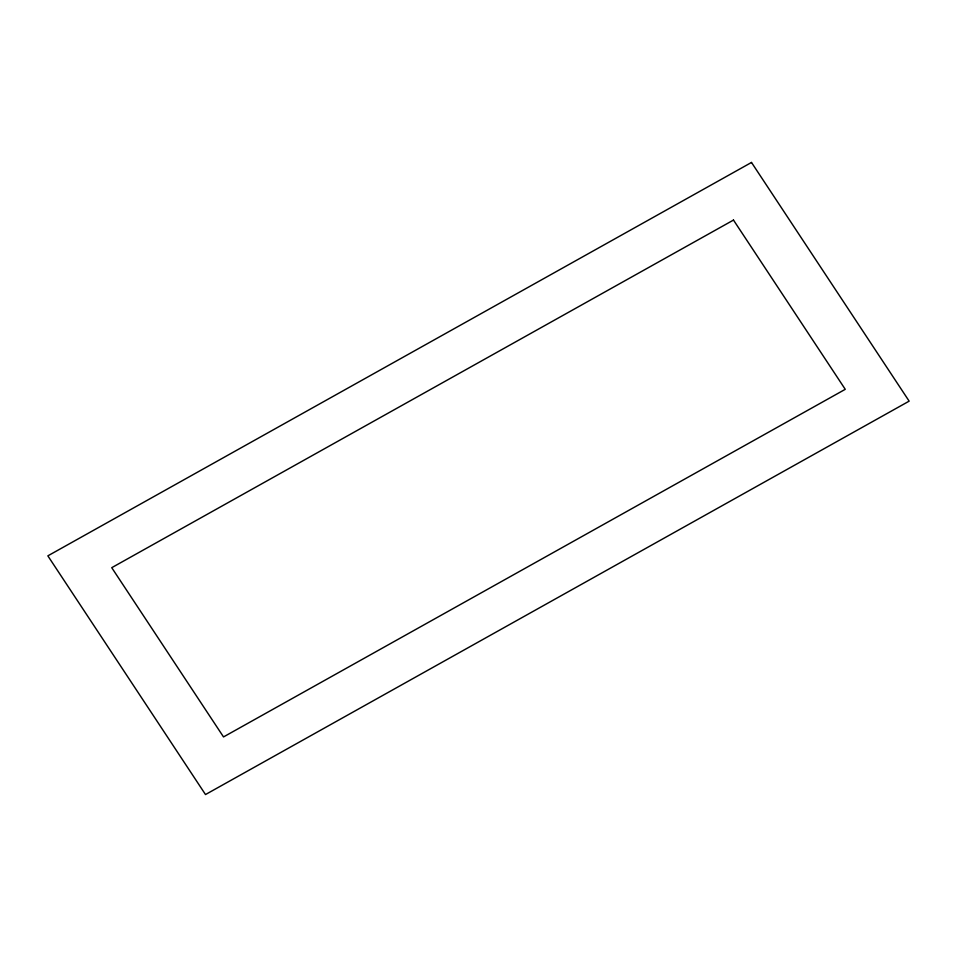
<?xml version="1.0" encoding="UTF-8"?>
<svg xmlns="http://www.w3.org/2000/svg" width="957" height="957" viewBox="0 0 957 957"><rect width="100%" height="100%" fill="white"/><g stroke="black" fill="none" stroke-linecap="round" stroke-linejoin="round"><path stroke-width="1.44" d="M751.496 162.451L47.85 555.85L205.504 794.549L909.15 401.15L751.496 162.451M733.481 220.074L111.742 567.68L223.519 736.926L845.258 389.32L733.481 220.074"/></g></svg>
